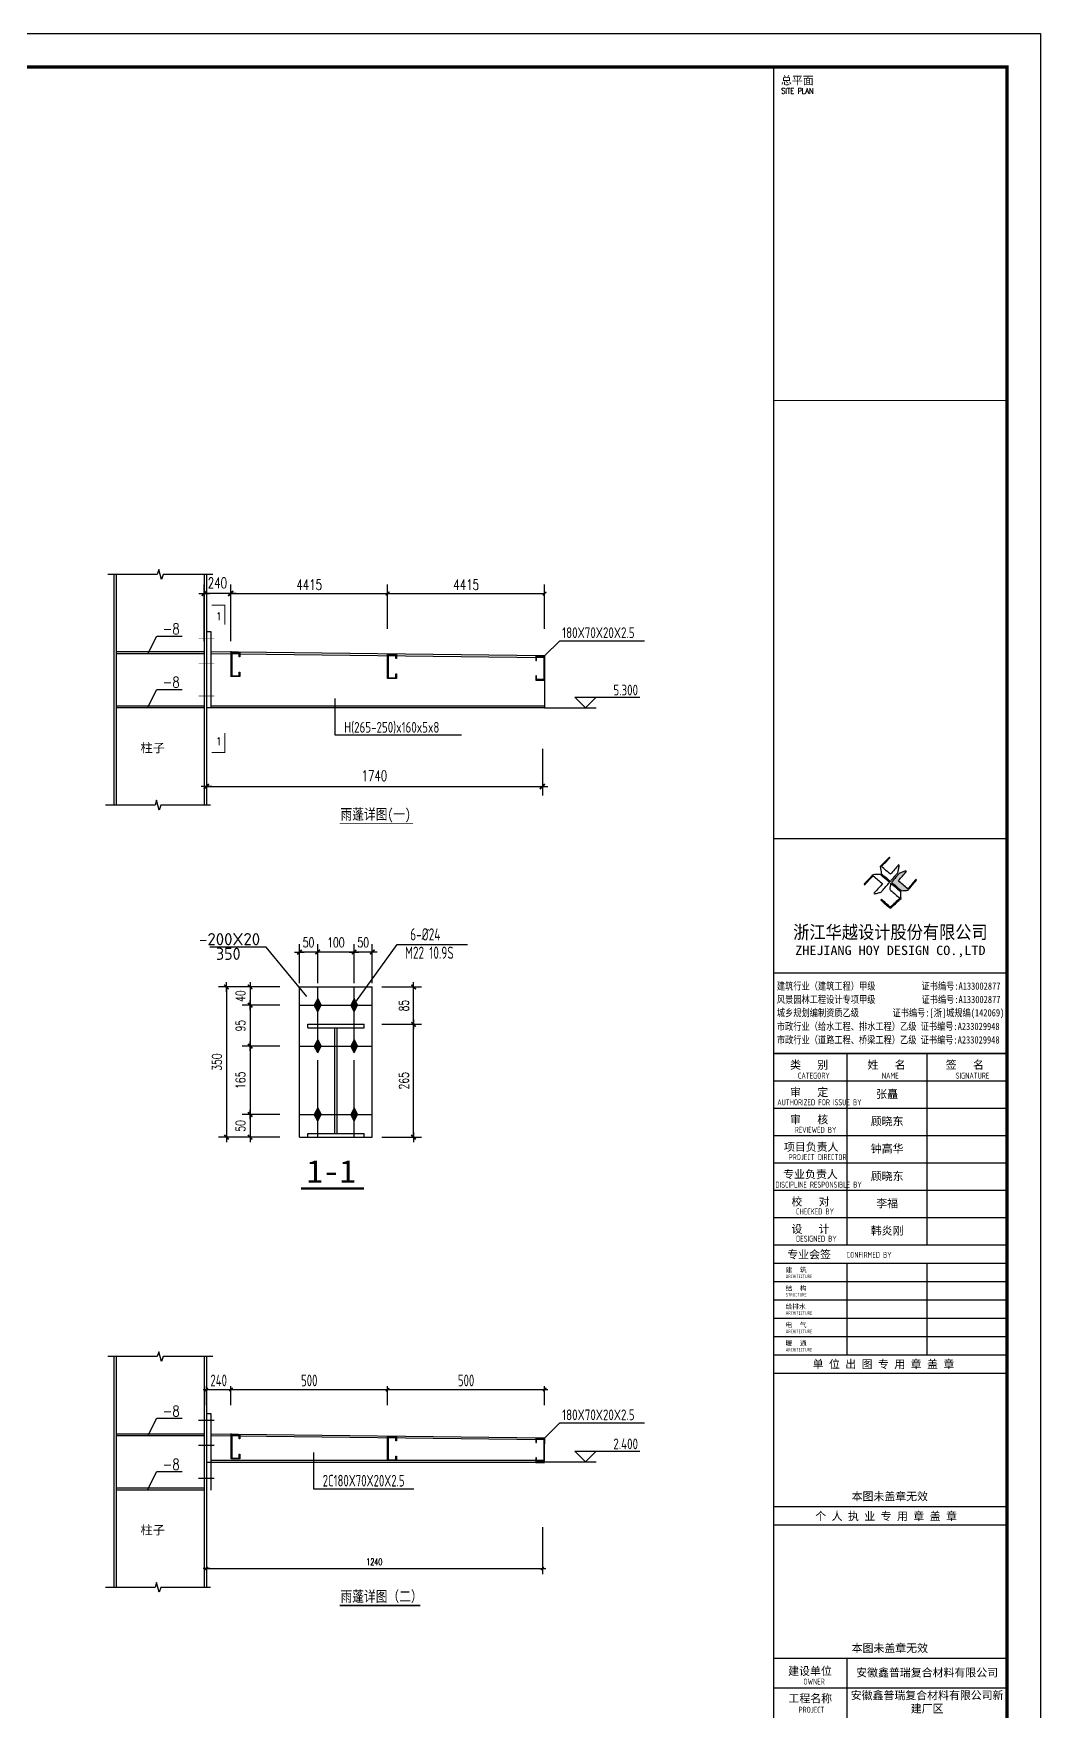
# Model space of a CAD drawing. Header units: millimetres. Extents: x 6950065 to 7140129, y 16284814 to 19754034.
# Drawn here: x 7036831 to 7082147, y 18513847 to 18589313 of the extents above; entities that cross this region are included whole.
import ezdxf
from ezdxf.enums import TextEntityAlignment as Align

# ---------------------------------------------------------------- set-up
doc = ezdxf.new("R2010")
doc.units = ezdxf.units.MM
doc.header["$LTSCALE"] = 1500
doc.header["$MEASUREMENT"] = 0
doc.linetypes.add('DOTE', pattern=[2.42, 2, -0.2, 0.02, -0.2])
doc.layers.get('Defpoints').update_dxf_attribs({"color": 1})
for name, color, linetype in [('3T_WOOD', 21, 'Continuous'), ('C型钢', 6, 'Continuous'), ('dim', 7, 'Continuous'), ('DOTE', 250, 'DOTE'), ('OTHER', 7, 'Continuous'), ('PUB_DIM', 161, 'Continuous'), ('PUB_TEXT', 7, 'Continuous'), ('PUB_TITLE', 4, 'Continuous'), ('THIN', 7, 'Continuous'), ('TK', 4, 'Continuous')]:
    doc.layers.add(name, color=color, linetype=linetype)
doc.layers.add('尺寸标注', color=9, linetype='Continuous', lineweight=18)
doc.styles.add('-宋体', font='', dxfattribs={"width": 0.8})
doc.styles.add('_HZHT', font='txt.shx', dxfattribs={"bigfont": 'HZHT.shx'})
doc.styles.add('_TCH_DIM_T3', font='SIMPLEX', dxfattribs={"width": 0.705882, "bigfont": 'GBCBIG'})
doc.styles.add('_TSSDENG', font='TSSDENG', dxfattribs={"width": 0.666667})
doc.styles.add('DIM_FONT', font='SIMPLEX', dxfattribs={"width": 0.7, "bigfont": 'GBCBIG'})
doc.styles.add('HT', font='simhei.ttf', dxfattribs={"width": 0.7})
doc.styles.add('ROMANS', font='romans', dxfattribs={"width": 0.65, "height": 231.275})
doc.styles.add('TSSD_Dimension', font='Tssdeng.shx', dxfattribs={"width": 0.7, "bigfont": 'hztxt.shx'})
doc.styles.add('TSSD_REIN', font='tssdeng.shx', dxfattribs={"width": 0.7, "bigfont": 'tssdchn.shx'})
doc.styles.add('图签宋体', font='', dxfattribs={"height": 300})
doc.styles.add('图签黑体', font='simhei.ttf', dxfattribs={"height": 550})
doc.styles.get('-宋体').set_extended_font_data('SimSun')
doc.styles.get('图签宋体').set_extended_font_data('NSimSun')
doc.dimstyles.new('_TCH_ARCH&&100', dxfattribs={"dimtxt": 297.5, "dimasz": 100, "dimexe": 250, "dimexo": 300, "dimgap": 100, "dimtad": 1, "dimdec": 0, "dimzin": 0, "dimdsep": 46, "dimtxsty": '_TCH_DIM_T3', "dimblk": 'ARCHTICK', "dimcen": 0.09, "dimclrt": 7, "dimazin": 2, "dimtfac": 1, "dimtdec": 0, "dimtix": 1, "dimtmove": 2, "dimatfit": 3, "dimfxl": 0, "dimtolj": 1, "dimtzin": 0, "dimarcsym": 0})
doc.dimstyles.new('dimn', dxfattribs={"dimtxt": 300, "dimasz": 1, "dimexe": 250, "dimexo": 300, "dimgap": 150, "dimtad": 1, "dimdec": 0, "dimzin": 0, "dimdsep": 46, "dimtxsty": 'DIM_FONT', "dimblk": '_DIMX', "dimcen": 0, "dimdle": 100, "dimclrt": 7, "dimadec": 1, "dimazin": 0, "dimtfac": 1, "dimtdec": 0, "dimtix": 1, "dimtmove": 2, "dimatfit": 3, "dimldrblk": 'ARCHTICK', "dimfxl": 0, "dimtolj": 1, "dimtzin": 0, "dimarcsym": 0})
doc.dimstyles.new('TSSD_75_150', dxfattribs={"dimtxt": 525, "dimasz": 150, "dimexe": 150, "dimexo": 375, "dimgap": 150, "dimtad": 1, "dimdec": 0, "dimlfac": 0.5, "dimzin": 0, "dimdsep": 46, "dimtxsty": 'TSSD_Dimension', "dimblk": 'ARCHTICK', "dimblk1": 'ARCHTICK', "dimblk2": 'ARCHTICK', "dimcen": 0, "dimdle": 150, "dimclrt": 7, "dimadec": 0, "dimazin": 0, "dimtfac": 1, "dimtdec": 0, "dimtix": 1, "dimtmove": 2, "dimatfit": 3, "dimfxl": 0, "dimtolj": 1, "dimtzin": 0, "dimarcsym": 0})

# ---------------------------------------------------------------- blocks, each defined once
blk = doc.blocks.new('_ArchTick')
at = {"color": 0, "linetype": 'ByBlock', "const_width": 0.4}
blk.add_lwpolyline([(-0.5, -0.5), (0.5, 0.5)], dxfattribs=at)
blk = doc.blocks.new('_DIMX')
blk.add_line((-150, 0), (150, 0))
at = {"const_width": 50}
blk.add_lwpolyline([(-70, -70), (70, 70)], dxfattribs=at)
blk = doc.blocks.new('*D1443')
at = {"layer": 'Defpoints', "color": 0}
for p in [(324000, -260420), (324000, -262063), (324747, -262063)]:
    blk.add_point(p, dxfattribs=at)
at = {"layer": 'PUB_DIM', "color": 0, "lineweight": -2}
for p, q in [((324000, -261763), (324000, -260170)), ((324747, -261763), (324747, -260170)), ((323999, -260420), (323998, -260420)), ((324747, -260420), (324000, -260420)), ((324748, -260420), (324749, -260420))]:
    blk.add_line(p, q, dxfattribs=at)
blk.add_blockref('_DIMX', (324000, -260420), dxfattribs=at)
at = {"layer": 'PUB_DIM', "color": 0, "lineweight": -2, "rotation": 180}
blk.add_blockref('_DIMX', (324747, -260420), dxfattribs=at)
at = {"layer": 'PUB_DIM', "color": 7, "insert": (324373, -260120), "char_height": 300, "attachment_point": 5, "style": 'DIM_FONT'}
blk.add_mtext('\\A1;240', dxfattribs=at)
blk = doc.blocks.new('*D1663')
at = {"layer": 'Defpoints', "color": 0}
for p in [(329161, -260420), (324747, -261717), (329161, -261717)]:
    blk.add_point(p, dxfattribs=at)
at = {"layer": 'PUB_DIM', "color": 0, "lineweight": -2}
for p, q in [((324747, -261417), (324747, -260170)), ((329161, -261417), (329161, -260170)), ((324747, -260420), (329161, -260420))]:
    blk.add_line(p, q, dxfattribs=at)
at = {"layer": 'PUB_DIM', "color": 0, "lineweight": -2, "xscale": 100, "yscale": 100, "zscale": 100, "rotation": 180}
blk.add_blockref('_ArchTick', (324747, -260420), dxfattribs=at)
at = {"layer": 'PUB_DIM', "color": 0, "lineweight": -2, "xscale": 100, "yscale": 100, "zscale": 100}
blk.add_blockref('_ArchTick', (329161, -260420), dxfattribs=at)
at = {"layer": 'PUB_DIM', "color": 7, "insert": (326954, -260172), "char_height": 297.5, "attachment_point": 5, "style": '_TCH_DIM_T3'}
blk.add_mtext('\\A1;4415', dxfattribs=at)
blk = doc.blocks.new('*D1664')
at = {"layer": 'Defpoints', "color": 0}
for p in [(333576, -260420), (329161, -261717), (333576, -261717)]:
    blk.add_point(p, dxfattribs=at)
at = {"layer": 'PUB_DIM', "color": 0, "lineweight": -2}
for p, q in [((329161, -261417), (329161, -260170)), ((333576, -261417), (333576, -260170)), ((329161, -260420), (333576, -260420))]:
    blk.add_line(p, q, dxfattribs=at)
at = {"layer": 'PUB_DIM', "color": 0, "lineweight": -2, "xscale": 100, "yscale": 100, "zscale": 100, "rotation": 180}
blk.add_blockref('_ArchTick', (329161, -260420), dxfattribs=at)
at = {"layer": 'PUB_DIM', "color": 0, "lineweight": -2, "xscale": 100, "yscale": 100, "zscale": 100}
blk.add_blockref('_ArchTick', (333576, -260420), dxfattribs=at)
at = {"layer": 'PUB_DIM', "color": 7, "insert": (331369, -260172), "char_height": 297.5, "attachment_point": 5, "style": '_TCH_DIM_T3'}
blk.add_mtext('\\A1;4415', dxfattribs=at)
blk = doc.blocks.new('*D28')
at = {"layer": 'Defpoints', "color": 0}
for p in [(3164519, -11337), (3162244, -17184), (3164519, -17184)]:
    blk.add_point(p, dxfattribs=at)
at = {"layer": 'PUB_DIM', "color": 0, "lineweight": -2}
for p, q in [((3164144, -11337), (3161932, -11337)), ((3162244, -11338), (3162244, -17183)), ((3164144, -17184), (3161932, -17184))]:
    blk.add_line(p, q, dxfattribs=at)
at = {"layer": 'PUB_DIM', "color": 0, "lineweight": -2, "xscale": 1.25, "yscale": 1.25, "zscale": 1.25}
for p, rotation in [((3162244, -11337), 90), ((3162244, -17184), 270)]:
    blk.add_blockref('_DIMX', p, dxfattribs=dict(at, rotation=rotation))
at = {"layer": 'PUB_DIM', "color": 7, "insert": (3161869, -14260), "char_height": 375, "attachment_point": 5, "rotation": 90, "style": 'DIM_FONT'}
blk.add_mtext('\\A1;350', dxfattribs=at)
blk = doc.blocks.new('*D29')
at = {"layer": 'Defpoints', "color": 0}
for p in [(3164692, -11337), (3163165, -12045), (3164692, -12045)]:
    blk.add_point(p, dxfattribs=at)
at = {"layer": 'PUB_DIM', "color": 0, "lineweight": -2}
for p, q in [((3164317, -11337), (3162853, -11337)), ((3163165, -11335), (3163165, -11334)), ((3163165, -11337), (3163165, -12045)), ((3164317, -12045), (3162853, -12045)), ((3163165, -12047), (3163165, -12048))]:
    blk.add_line(p, q, dxfattribs=at)
at = {"layer": 'PUB_DIM', "color": 0, "lineweight": -2, "xscale": 1.25, "yscale": 1.25, "zscale": 1.25}
for p, rotation in [((3163165, -11337), 270), ((3163165, -12045), 90)]:
    blk.add_blockref('_DIMX', p, dxfattribs=dict(at, rotation=rotation))
at = {"layer": 'PUB_DIM', "color": 7, "insert": (3162790, -11691), "char_height": 375, "attachment_point": 5, "rotation": 90, "style": 'DIM_FONT'}
blk.add_mtext('\\A1;40', dxfattribs=at)
blk = doc.blocks.new('*D30')
at = {"layer": 'Defpoints', "color": 0}
for p in [(3164692, -12045), (3163165, -13640), (3164692, -13640)]:
    blk.add_point(p, dxfattribs=at)
at = {"layer": 'PUB_DIM', "color": 0, "lineweight": -2}
for p, q in [((3164317, -12045), (3162853, -12045)), ((3163165, -12047), (3163165, -13639)), ((3164317, -13640), (3162853, -13640))]:
    blk.add_line(p, q, dxfattribs=at)
at = {"layer": 'PUB_DIM', "color": 0, "lineweight": -2, "xscale": 1.25, "yscale": 1.25, "zscale": 1.25}
for p, rotation in [((3163165, -12045), 90), ((3163165, -13640), 270)]:
    blk.add_blockref('_DIMX', p, dxfattribs=dict(at, rotation=rotation))
at = {"layer": 'PUB_DIM', "color": 7, "insert": (3162790, -12843), "char_height": 375, "attachment_point": 5, "rotation": 90, "style": 'DIM_FONT'}
blk.add_mtext('\\A1;95', dxfattribs=at)
blk = doc.blocks.new('*D31')
at = {"layer": 'Defpoints', "color": 0}
for p in [(3164692, -16298), (3163165, -17184), (3164692, -17184)]:
    blk.add_point(p, dxfattribs=at)
at = {"layer": 'PUB_DIM', "color": 0, "lineweight": -2}
for p, q in [((3164317, -16298), (3162853, -16298)), ((3163165, -16299), (3163165, -17183)), ((3164317, -17184), (3162853, -17184))]:
    blk.add_line(p, q, dxfattribs=at)
at = {"layer": 'PUB_DIM', "color": 0, "lineweight": -2, "xscale": 1.25, "yscale": 1.25, "zscale": 1.25}
for p, rotation in [((3163165, -16298), 90), ((3163165, -17184), 270)]:
    blk.add_blockref('_DIMX', p, dxfattribs=dict(at, rotation=rotation))
at = {"layer": 'PUB_DIM', "color": 7, "insert": (3162790, -16741), "char_height": 375, "attachment_point": 5, "rotation": 90, "style": 'DIM_FONT'}
blk.add_mtext('\\A1;50', dxfattribs=at)
blk = doc.blocks.new('*D32')
at = {"layer": 'Defpoints', "color": 0}
for p in [(3164692, -13640), (3163165, -16298), (3164692, -16298)]:
    blk.add_point(p, dxfattribs=at)
at = {"layer": 'PUB_DIM', "color": 0, "lineweight": -2}
for p, q in [((3164317, -13640), (3162853, -13640)), ((3163165, -13641), (3163165, -16297)), ((3164317, -16298), (3162853, -16298))]:
    blk.add_line(p, q, dxfattribs=at)
at = {"layer": 'PUB_DIM', "color": 0, "lineweight": -2, "xscale": 1.25, "yscale": 1.25, "zscale": 1.25}
for p, rotation in [((3163165, -13640), 90), ((3163165, -16298), 270)]:
    blk.add_blockref('_DIMX', p, dxfattribs=dict(at, rotation=rotation))
at = {"layer": 'PUB_DIM', "color": 7, "insert": (3162790, -14969), "char_height": 375, "attachment_point": 5, "rotation": 90, "style": 'DIM_FONT'}
blk.add_mtext('\\A1;165', dxfattribs=at)
blk = doc.blocks.new('*D33')
at = {"layer": 'Defpoints', "color": 0}
for p in [(3167212, -9980), (3167212, -11561), (3167921, -11561)]:
    blk.add_point(p, dxfattribs=at)
at = {"layer": 'PUB_DIM', "color": 0, "lineweight": -2}
for p, q in [((3167212, -11186), (3167212, -9668)), ((3167921, -11186), (3167921, -9668)), ((3167211, -9980), (3167210, -9980)), ((3167921, -9980), (3167212, -9980)), ((3167922, -9980), (3167924, -9980))]:
    blk.add_line(p, q, dxfattribs=at)
at = {"layer": 'PUB_DIM', "color": 0, "lineweight": -2, "xscale": 1.25, "yscale": 1.25, "zscale": 1.25}
blk.add_blockref('_DIMX', (3167212, -9980), dxfattribs=at)
at = {"layer": 'PUB_DIM', "color": 0, "lineweight": -2, "xscale": 1.25, "yscale": 1.25, "zscale": 1.25, "rotation": 180}
blk.add_blockref('_DIMX', (3167921, -9980), dxfattribs=at)
at = {"layer": 'PUB_DIM', "color": 7, "insert": (3167567, -9605), "char_height": 375, "attachment_point": 5, "style": 'DIM_FONT'}
blk.add_mtext('\\A1;50', dxfattribs=at)
blk = doc.blocks.new('*D34')
at = {"layer": 'Defpoints', "color": 0}
for p in [(3165795, -9980), (3165795, -11561), (3167212, -11561)]:
    blk.add_point(p, dxfattribs=at)
at = {"layer": 'PUB_DIM', "color": 0, "lineweight": -2}
for p, q in [((3165795, -11186), (3165795, -9668)), ((3167212, -11186), (3167212, -9668)), ((3167211, -9980), (3165796, -9980))]:
    blk.add_line(p, q, dxfattribs=at)
at = {"layer": 'PUB_DIM', "color": 0, "lineweight": -2, "xscale": 1.25, "yscale": 1.25, "zscale": 1.25, "rotation": 180}
blk.add_blockref('_DIMX', (3165795, -9980), dxfattribs=at)
at = {"layer": 'PUB_DIM', "color": 0, "lineweight": -2, "xscale": 1.25, "yscale": 1.25, "zscale": 1.25}
blk.add_blockref('_DIMX', (3167212, -9980), dxfattribs=at)
at = {"layer": 'PUB_DIM', "color": 7, "insert": (3166504, -9605), "char_height": 375, "attachment_point": 5, "style": 'DIM_FONT'}
blk.add_mtext('\\A1;100', dxfattribs=at)
blk = doc.blocks.new('*D35')
at = {"layer": 'Defpoints', "color": 0}
for p in [(3165086, -9980), (3165086, -11561), (3165795, -11561)]:
    blk.add_point(p, dxfattribs=at)
at = {"layer": 'PUB_DIM', "color": 0, "lineweight": -2}
for p, q in [((3165086, -11186), (3165086, -9668)), ((3165795, -11186), (3165795, -9668)), ((3165085, -9980), (3165084, -9980)), ((3165795, -9980), (3165086, -9980)), ((3165796, -9980), (3165797, -9980))]:
    blk.add_line(p, q, dxfattribs=at)
at = {"layer": 'PUB_DIM', "color": 0, "lineweight": -2, "xscale": 1.25, "yscale": 1.25, "zscale": 1.25}
blk.add_blockref('_DIMX', (3165086, -9980), dxfattribs=at)
at = {"layer": 'PUB_DIM', "color": 0, "lineweight": -2, "xscale": 1.25, "yscale": 1.25, "zscale": 1.25, "rotation": 180}
blk.add_blockref('_DIMX', (3165795, -9980), dxfattribs=at)
at = {"layer": 'PUB_DIM', "color": 7, "insert": (3165441, -9605), "char_height": 375, "attachment_point": 5, "style": 'DIM_FONT'}
blk.add_mtext('\\A1;50', dxfattribs=at)
blk = doc.blocks.new('*D36')
at = {"layer": 'Defpoints', "color": 0}
for p in [(3167921, -11337), (3169526, -11337), (3167921, -12790)]:
    blk.add_point(p, dxfattribs=at)
at = {"layer": 'PUB_DIM', "color": 0, "lineweight": -2}
for p, q in [((3168296, -11337), (3169838, -11337)), ((3169526, -12788), (3169526, -11338)), ((3168296, -12790), (3169838, -12790))]:
    blk.add_line(p, q, dxfattribs=at)
at = {"layer": 'PUB_DIM', "color": 0, "lineweight": -2, "xscale": 1.25, "yscale": 1.25, "zscale": 1.25}
for p, rotation in [((3169526, -11337), 90), ((3169526, -12790), 270)]:
    blk.add_blockref('_DIMX', p, dxfattribs=dict(at, rotation=rotation))
at = {"layer": 'PUB_DIM', "color": 7, "insert": (3169151, -12063), "char_height": 375, "attachment_point": 5, "rotation": 90, "style": 'DIM_FONT'}
blk.add_mtext('\\A1;85', dxfattribs=at)
blk = doc.blocks.new('*D37')
at = {"layer": 'Defpoints', "color": 0}
for p in [(3167921, -12790), (3169526, -12790), (3167921, -17184)]:
    blk.add_point(p, dxfattribs=at)
at = {"layer": 'PUB_DIM', "color": 0, "lineweight": -2}
for p, q in [((3168296, -12790), (3169838, -12790)), ((3169526, -17183), (3169526, -12791)), ((3168296, -17184), (3169838, -17184))]:
    blk.add_line(p, q, dxfattribs=at)
at = {"layer": 'PUB_DIM', "color": 0, "lineweight": -2, "xscale": 1.25, "yscale": 1.25, "zscale": 1.25}
for p, rotation in [((3169526, -12790), 90), ((3169526, -17184), 270)]:
    blk.add_blockref('_DIMX', p, dxfattribs=dict(at, rotation=rotation))
at = {"layer": 'PUB_DIM', "color": 7, "insert": (3169151, -14987), "char_height": 375, "attachment_point": 5, "rotation": 90, "style": 'DIM_FONT'}
blk.add_mtext('\\A1;265', dxfattribs=at)
blk = doc.blocks.new('A$C053D6479')
at = {"layer": 'PUB_TITLE'}
h = blk.add_hatch(color=256, dxfattribs=at)
h.dxf.hatch_style = 1
edge = h.paths.add_edge_path()
edge.add_spline(control_points=[(1026, 827), (1105, 920), (1188, 1008), (1266, 1102)], knot_values=[13, 13, 13, 13, 14, 14, 14, 14], degree=3, periodic=0)
edge.add_spline(control_points=[(1266, 1102), (1258, 1111), (1249, 1119), (1239, 1116)], knot_values=[12, 12, 12, 12, 13, 13, 13, 13], degree=3, periodic=0)
edge.add_spline(control_points=[(1239, 1116), (1210, 1107), (1179, 1092), (1144, 1077)], knot_values=[11, 11, 11, 11, 12, 12, 12, 12], degree=3, periodic=0)
edge.add_spline(control_points=[(1144, 1077), (1109, 1063), (1069, 1053), (1047, 1038)], knot_values=[10, 10, 10, 10, 11, 11, 11, 11], degree=3, periodic=0)
edge.add_spline(control_points=[(1047, 1038), (1028, 1026), (1007, 992), (991, 972)], knot_values=[9, 9, 9, 9, 10, 10, 10, 10], degree=3, periodic=0)
edge.add_spline(control_points=[(991, 972), (942, 913), (899, 868), (849, 810)], knot_values=[8, 8, 8, 8, 9, 9, 9, 9], degree=3, periodic=0)
edge.add_spline(control_points=[(849, 810), (842, 801), (822, 776), (822, 775)], knot_values=[7, 7, 7, 7, 8, 8, 8, 8], degree=3, periodic=0)
edge.add_spline(control_points=[(822, 775), (823, 771), (848, 752), (859, 744)], knot_values=[6, 6, 6, 6, 7, 7, 7, 7], degree=3, periodic=0)
edge.add_spline(control_points=[(859, 744), (949, 670), (1035, 592), (1122, 521)], knot_values=[5, 5, 5, 5, 6, 6, 6, 6], degree=3, periodic=0)
edge.add_spline(control_points=[(1122, 521), (1153, 527), (1185, 530), (1217, 533)], knot_values=[4, 4, 4, 4, 5, 5, 5, 5], degree=3, periodic=0)
edge.add_spline(control_points=[(1217, 533), (1246, 535), (1293, 532), (1316, 542)], knot_values=[3, 3, 3, 3, 4, 4, 4, 4], degree=3, periodic=0)
edge.add_spline(control_points=[(1316, 542), (1327, 547), (1338, 565), (1349, 579)], knot_values=[2, 2, 2, 2, 3, 3, 3, 3], degree=3, periodic=0)
edge.add_spline(control_points=[(1349, 579), (1423, 670), (1507, 759), (1572, 848)], knot_values=[1, 1, 1, 1, 2, 2, 2, 2], degree=3, periodic=0)
edge.add_spline(control_points=[(1572, 848), (1564, 852), (1561, 861), (1551, 862)], knot_values=[0, 0, 0, 0, 1, 1, 1, 1], degree=3, periodic=0)
edge.add_spline(control_points=[(1551, 862), (1469, 769), (1393, 671), (1310, 579)], knot_values=[15, 15, 15, 15, 16, 16, 16, 16], degree=3, periodic=0)
edge.add_spline(control_points=[(1310, 579), (1216, 662), (1118, 742), (1026, 827)], knot_values=[14, 14, 14, 14, 15, 15, 15, 15], degree=3, periodic=0)
at = {"layer": 'TK'}
for points, knots in [([(1031, 1298), (1066, 1286), (1054, 1262), (1045, 1224), (1036, 1188), (1031, 1158), (1024, 1121), (1020, 1104), (1017, 1085), (1012, 1071), (1004, 1052), (976, 1026), (956, 1003), (906, 946), (866, 899), (814, 839), (806, 829), (789, 806), (787, 806), (777, 804), (728, 856), (719, 864), (651, 922), (580, 978), (514, 1036), (509, 1106), (488, 1176), (479, 1247), (570, 1343), (663, 1436), (758, 1526), (764, 1523), (768, 1518), (774, 1515), (693, 1422), (599, 1343), (520, 1249), (607, 1171), (698, 1096), (789, 1021), (874, 1109), (950, 1206), (1031, 1298)], [0, 0, 0, 0, 1, 1, 1, 2, 2, 2, 3, 3, 3, 4, 4, 4, 5, 5, 5, 6, 6, 6, 7, 7, 7, 8, 8, 8, 9, 9, 9, 10, 10, 10, 11, 11, 11, 12, 12, 12, 13, 13, 13, 14, 14, 14, 14]), ([(555, 949), (624, 891), (699, 833), (760, 773), (689, 691), (614, 604), (539, 517), (529, 505), (516, 487), (506, 482), (492, 475), (469, 472), (452, 467), (416, 456), (383, 448), (342, 438), (323, 433), (297, 422), (293, 440), (291, 452), (313, 470), (322, 480), (400, 566), (477, 652), (553, 736), (460, 815), (366, 894), (270, 970), (183, 883), (101, 791), (16, 703), (-18, 714), (9, 735), (28, 755), (103, 838), (192, 930), (266, 1005), (319, 1009), (387, 1005), (442, 1007), (456, 1008), (472, 1011), (485, 1007), (507, 1000), (534, 967), (555, 949)], [0, 0, 0, 0, 1, 1, 1, 2, 2, 2, 3, 3, 3, 4, 4, 4, 5, 5, 5, 6, 6, 6, 7, 7, 7, 8, 8, 8, 9, 9, 9, 10, 10, 10, 11, 11, 11, 12, 12, 12, 13, 13, 13, 14, 14, 14, 15, 15, 15, 15]), ([(1551, 862), (1561, 861), (1564, 852), (1572, 848), (1507, 759), (1423, 670), (1349, 579), (1338, 565), (1327, 547), (1316, 542), (1293, 532), (1246, 535), (1217, 533), (1185, 530), (1153, 527), (1122, 521), (1035, 592), (949, 670), (859, 744), (848, 752), (823, 771), (822, 775), (822, 776), (842, 801), (849, 810), (899, 868), (942, 913), (991, 972), (1007, 992), (1028, 1026), (1047, 1038), (1069, 1053), (1109, 1063), (1144, 1077), (1179, 1092), (1210, 1107), (1239, 1116), (1249, 1119), (1258, 1111), (1266, 1102), (1188, 1008), (1105, 920), (1026, 827), (1118, 742), (1216, 662), (1310, 579), (1393, 671), (1469, 769), (1551, 862)], [0, 0, 0, 0, 1, 1, 1, 2, 2, 2, 3, 3, 3, 4, 4, 4, 5, 5, 5, 6, 6, 6, 7, 7, 7, 8, 8, 8, 9, 9, 9, 10, 10, 10, 11, 11, 11, 12, 12, 12, 13, 13, 13, 14, 14, 14, 15, 15, 15, 16, 16, 16, 16]), ([(1097, 490), (1100, 425), (1106, 361), (1107, 294), (1018, 207), (925, 121), (830, 33), (818, 21), (800, 0), (787, 0), (768, -1), (725, 49), (712, 60), (662, 103), (616, 143), (568, 186), (545, 207), (518, 224), (499, 250), (501, 259), (511, 261), (516, 267), (609, 192), (696, 111), (785, 33), (883, 118), (977, 208), (1070, 298), (992, 373), (892, 456), (803, 534), (791, 544), (768, 561), (766, 569), (761, 588), (776, 634), (780, 655), (785, 690), (788, 721), (795, 746), (897, 661), (998, 576), (1097, 490)], [0, 0, 0, 0, 1, 1, 1, 2, 2, 2, 3, 3, 3, 4, 4, 4, 5, 5, 5, 6, 6, 6, 7, 7, 7, 8, 8, 8, 9, 9, 9, 10, 10, 10, 11, 11, 11, 12, 12, 12, 13, 13, 13, 14, 14, 14, 14])]:
    blk.add_open_spline(points, degree=3, knots=knots, dxfattribs=at)
blk = doc.blocks.new('GeYuanFrame_07270126', base_point=(20.09, 4.53))
at = {"layer": 'PUB_TITLE'}
for points in [[(803.09, 235.33), (803.09, 292.73)], [(827.09, 235.33), (827.09, 292.73)], [(803.09, 202.33), (803.09, 229.83)], [(827.09, 202.33), (827.09, 229.83)], [(803.09, 14.53), (803.09, 111.33)]]:
    blk.add_lwpolyline(points, dxfattribs=at)
at = {"layer": 'TK'}
for p, q in [((781.09, 316.93), (851.09, 316.93)), ((781.09, 284.53), (851.09, 284.53)), ((781.09, 276.33), (851.09, 276.33)), ((781.09, 268.13), (851.09, 268.13)), ((781.09, 259.93), (851.09, 259.93)), ((781.09, 251.73), (851.09, 251.73)), ((781.09, 243.53), (851.09, 243.53)), ((781.09, 235.33), (851.09, 235.33)), ((781.09, 235.33), (851.09, 235.33)), ((781.09, 102.53), (851.09, 102.53))]:
    blk.add_line(p, q, dxfattribs=at)
blk.add_lwpolyline([(20.09, 4.53), (20.09, 598.53), (861.09, 598.53), (861.09, 4.53)], close=True, dxfattribs=at)
at = {"layer": 'TK', "const_width": 1}
blk.add_lwpolyline([(45.09, 588.53), (851.09, 588.53), (851.09, 14.53), (45.09, 14.53)], close=True, dxfattribs=at)
at = {"layer": 'TK'}
for points, const_width in [([(781.09, 588.53), (781.09, 14.53)], 0.4), ([(781.09, 488.5), (851.09, 488.5)], 0.35), ([(781.09, 357.14), (851.09, 357.14)], 0.35), ([(781.09, 292.73), (851.09, 292.73)], 0.35), ([(781.09, 292.73), (851.09, 292.73)], 0.35), ([(781.09, 235.33), (851.09, 235.33)], 0.35), ([(781.09, 202.33), (851.09, 202.33)], 0.35), ([(781.09, 156.83), (851.09, 156.83)], 0.35), ([(781.09, 111.33), (851.09, 111.33)], 0.35)]:
    blk.add_lwpolyline(points, dxfattribs=dict(at, const_width=const_width))
for points in [[(781.09, 292.73), (851.09, 292.73)], [(781.09, 235.33), (851.09, 235.33)], [(781.09, 229.83), (851.09, 229.83)], [(781.09, 224.33), (851.09, 224.33)], [(781.09, 218.83), (851.09, 218.83)], [(781.09, 213.33), (851.09, 213.33)], [(781.09, 207.83), (851.09, 207.83)], [(781.09, 202.33), (851.09, 202.33)], [(781.09, 196.83), (851.09, 196.83)], [(781.09, 151.33), (851.09, 151.33)]]:
    blk.add_lwpolyline(points, dxfattribs=at)
at = {"layer": 'PUB_TITLE', "xscale": 0.01000000000021828, "yscale": 0.01000000000021828, "zscale": 0.01}
blk.add_blockref('A$C053D6479', (808.19, 336.27), dxfattribs=at)
at = {"layer": 'TK', "style": '图签宋体'}
for s, height, p in [('总平面', 2.4, (783.23, 583.28)), ('类   别', 2.4, (785.97, 288.09)), ('姓   名', 2.4, (809.2, 288.09)), ('签   名', 2.4, (832.68, 288.09)), ('审   定', 2.4, (785.97, 279.89)), ('审   核', 2.4, (785.97, 271.69)), ('项目负责人', 2.4, (784.13, 263.49)), ('专业负责人', 2.4, (783.89, 255.29)), ('校   对', 2.4, (786.38, 247.09)), ('设   计', 2.4, (786.36, 238.89)), ('专业会签', 2.4, (785.12, 231.24)), ('建  筑', 1.44, (784.61, 227.11)), ('结  构', 1.44, (784.61, 221.61)), ('给排水', 1.44, (784.61, 216.11)), ('电  气', 1.44, (784.61, 210.61)), ('暖  通', 1.44, (784.61, 205.11)), ('单 位 出 图 专 用 章 盖 章', 2.4, (792.72, 198.35)), ('本图未盖章无效', 2.4, (804.43, 158.7)), ('个 人 执 业 专 用 章 盖 章', 2.4, (793.52, 152.77)), ('本图未盖章无效', 2.4, (804.43, 113.2)), ('建设单位', 2.4, (785.39, 106.33)), ('工程名称', 2.4, (785.47, 98.12))]:
    blk.add_text(s, height=height, dxfattribs=at).set_placement(p)
at = {"layer": 'TK'}
for s, height, style, width, p in [('SITE PLAN', 1.697, 'ROMANS', 0.76, (783.35, 580.49)), ('建筑行业（建筑工程）甲级           证书编号:A133002877', 2.2, '-宋体', 0.8, (782, 311.83)), ('风景园林工程设计专项甲级           证书编号:A133002877', 2.2, '-宋体', 0.8, (782, 307.81)), ('城乡规划编制资质乙级        证书编号:[浙]城规编(142069)', 2.2, '-宋体', 0.8, (782, 303.82)), ('市政行业（给水工程、排水工程）乙级 证书编号:A233029948', 2.2, '-宋体', 0.8, (782, 299.74)), ('市政行业（道路工程、桥梁工程）乙级 证书编号:A233029948', 2.2, '-宋体', 0.8, (782, 295.69)), ('CATEGORY', 1.8, 'TSSD_REIN', 0.7, (788.32, 285.17)), ('NAME', 1.8, 'TSSD_REIN', 0.7, (813.51, 285.17)), ('SIGNATURE', 1.8, 'TSSD_REIN', 0.7, (835.66, 285.17)), ('AUTHORIZED FOR ISSUE BY', 1.8, 'TSSD_REIN', 0.7, (782.12, 277.17)), ('REVIEWED BY', 1.8, 'TSSD_REIN', 0.7, (787.36, 268.91)), ('PROJECT DIRECTOR', 1.8, 'TSSD_REIN', 0.7, (785.55, 260.74)), ('DISCIPLINE RESPONSIBLE BY', 1.8, 'TSSD_REIN', 0.7, (781.57, 252.48)), ('CHECKED BY', 1.8, 'TSSD_REIN', 0.7, (787.75, 244.44)), ('DESIGNED BY', 1.8, 'TSSD_REIN', 0.7, (787.76, 236.27)), ('CONFIRMED BY', 1.8, 'TSSD_REIN', 0.7, (802.94, 231.42)), ('ARCHITECTURE', 1.08, 'TSSD_REIN', 0.7, (784.65, 225.34)), ('STRUCTURE', 1.08, 'TSSD_REIN', 0.7, (784.65, 219.84)), ('ARCHITECTURE', 1.08, 'TSSD_REIN', 0.7, (784.65, 214.34)), ('ARCHITECTURE', 1.08, 'TSSD_REIN', 0.7, (784.65, 208.84)), ('ARCHITECTURE', 1.08, 'TSSD_REIN', 0.7, (784.65, 203.34)), ('OWNER', 1.8, 'TSSD_REIN', 0.7, (789.98, 103.48)), ('PROJECT', 1.8, 'TSSD_REIN', 0.7, (788.52, 95.02))]:
    blk.add_text(s, height=height, dxfattribs=dict(at, style=style, width=width)).set_placement(p)
for s, height, style, width, p in [('浙江华越设计股份有限公司', 3.96, 'HT', 0.9, (816.07, 329.16)), ('ZHEJIANG HOY DESIGN CO.,LTD', 2.8, '图签黑体', 1.11, (816.06, 323.29))]:
    blk.add_text(s, height=height, dxfattribs=dict(at, style=style, width=width)).set_placement(p, align=Align.MIDDLE)
at = {"layer": 'TK', "char_height": 2.4, "attachment_point": 5, "style": '图签宋体'}
for s, insert, width in [('张矗', (815.09, 280.4), 24), ('顾晓东', (815.09, 272.23), 24), ('钟高华', (815.09, 264.03), 24), ('顾晓东', (815.09, 255.76), 24), ('李福', (815.09, 247.63), 24), ('韩炎刚', (815.09, 239.43), 24), ('安徽鑫普瑞复合材料有限公司', (827.09, 106.93), 48), ('安徽鑫普瑞复合材料有限公司新建厂区', (827.09, 98.13), 48)]:
    blk.add_mtext(s, dxfattribs=dict(at, insert=insert, width=width))
blk = doc.blocks.new('*D1439')
at = {"layer": 'Defpoints', "color": 0}
for p in [(7045715, 18528322), (7044611, 18527242), (7045715, 18527242)]:
    blk.add_point(p, dxfattribs=at)
at = {"layer": 'dim', "color": 0, "lineweight": -2}
for p, q in [((7044611, 18527617), (7044611, 18528472)), ((7045715, 18527617), (7045715, 18528472)), ((7044461, 18528322), (7045865, 18528322))]:
    blk.add_line(p, q, dxfattribs=at)
at = {"layer": 'dim', "color": 0, "lineweight": -2, "xscale": 150, "yscale": 150, "zscale": 150, "rotation": 180}
blk.add_blockref('_ArchTick', (7044611, 18528322), dxfattribs=at)
at = {"layer": 'dim', "color": 0, "lineweight": -2, "xscale": 150, "yscale": 150, "zscale": 150}
blk.add_blockref('_ArchTick', (7045715, 18528322), dxfattribs=at)
at = {"layer": 'dim', "color": 7, "insert": (7045163, 18528734), "char_height": 525, "attachment_point": 5, "style": 'TSSD_Dimension'}
blk.add_mtext('\\A1;240', dxfattribs=at)
blk = doc.blocks.new('*D1440')
at = {"layer": 'Defpoints', "color": 0}
for p in [(7052763, 18528322), (7045715, 18527242), (7052763, 18527242)]:
    blk.add_point(p, dxfattribs=at)
at = {"layer": 'dim', "color": 0, "lineweight": -2}
for p, q in [((7045715, 18527617), (7045715, 18528472)), ((7052763, 18527617), (7052763, 18528472)), ((7045565, 18528322), (7052913, 18528322))]:
    blk.add_line(p, q, dxfattribs=at)
at = {"layer": 'dim', "color": 0, "lineweight": -2, "xscale": 150, "yscale": 150, "zscale": 150, "rotation": 180}
blk.add_blockref('_ArchTick', (7045715, 18528322), dxfattribs=at)
at = {"layer": 'dim', "color": 0, "lineweight": -2, "xscale": 150, "yscale": 150, "zscale": 150}
blk.add_blockref('_ArchTick', (7052763, 18528322), dxfattribs=at)
at = {"layer": 'dim', "color": 7, "insert": (7049239, 18528734), "char_height": 525, "attachment_point": 5, "style": 'TSSD_Dimension'}
blk.add_mtext('\\A1;500', dxfattribs=at)
blk = doc.blocks.new('*D1441')
at = {"layer": 'Defpoints', "color": 0}
for p in [(7059832, 18528322), (7052763, 18527242), (7059832, 18527242)]:
    blk.add_point(p, dxfattribs=at)
at = {"layer": 'dim', "color": 0, "lineweight": -2}
for p, q in [((7052763, 18527617), (7052763, 18528472)), ((7059832, 18527617), (7059832, 18528472)), ((7052613, 18528322), (7059982, 18528322))]:
    blk.add_line(p, q, dxfattribs=at)
at = {"layer": 'dim', "color": 0, "lineweight": -2, "xscale": 150, "yscale": 150, "zscale": 150, "rotation": 180}
blk.add_blockref('_ArchTick', (7052763, 18528322), dxfattribs=at)
at = {"layer": 'dim', "color": 0, "lineweight": -2, "xscale": 150, "yscale": 150, "zscale": 150}
blk.add_blockref('_ArchTick', (7059832, 18528322), dxfattribs=at)
at = {"layer": 'dim', "color": 7, "insert": (7056297, 18528734), "char_height": 525, "attachment_point": 5, "style": 'TSSD_Dimension'}
blk.add_mtext('\\A1;500', dxfattribs=at)
blk = doc.blocks.new('ERREDF')
for p, q in [((321462.9, -259886), (321462.9, -266370.4)), ((321525.9, -259886), (321525.9, -266370.4)), ((324000, -259886), (324000, -266370.4)), ((324063, -259886), (324063, -266370.4)), ((322414.3, -262113.1), (322668, -261619.2)), ((322668, -261619.2), (323384.8, -261619.2)), ((324063, -261487.1), (324189, -261487.1)), ((324189, -261487.1), (324189, -263637.7)), ((333576, -262176.3), (334006.2, -261749.6)), ((334006.2, -261749.6), (336389.8, -261749.6)), ((324000, -262062.7), (321525.9, -262062.7)), ((324000, -262113.1), (321525.9, -262113.1)), ((333576, -262176.3), (324189, -262062.7)), ((333576, -262226.7), (324189, -262113.1)), ((324747, -262042.1), (324747, -262758.2)), ((333576, -262176.3), (333576, -263637.7)), ((322414.3, -263611.8), (322668, -263117.8)), ((322668, -263117.8), (323384.8, -263117.8)), ((324000, -263587.3), (321525.9, -263587.3)), ((324000, -263637.7), (321525.9, -263637.7)), ((333576, -263637.7), (324063, -263637.7)), ((333576, -263587.3), (324189, -263587.3))]:
    blk.add_line(p, q)
for points, const_width in [([(323843.5, -261674.8), (324284.2, -261674.8)], 12.6), ([(323843.5, -262377.5), (324284.2, -262377.5)], 12.6), ([(323843.5, -263300.9), (324284.2, -263300.9)], 12.6), ([(327807.6, -266884.6), (329872.2, -266884.6)], 18.9)]:
    blk.add_lwpolyline(points, dxfattribs=dict(const_width=const_width))
for points in [[(325002.9, -262630.1), (325002.9, -262756.1), (324754.8, -262756.1), (324754.8, -262072.5), (325002.9, -262072.5), (325002.9, -262198.5), (324984, -262198.5), (324984, -262091.4), (324773.7, -262091.4), (324773.7, -262737.2), (324984, -262737.2), (324984, -262630.1)], [(329406.2, -262680.4), (329406.2, -262806.4), (329158.1, -262806.4), (329158.1, -262122.8), (329406.2, -262122.8), (329406.2, -262248.8), (329387.3, -262248.8), (329387.3, -262141.7), (329177, -262141.7), (329177, -262787.5), (329387.3, -262787.5), (329387.3, -262680.4)], [(333327.9, -262733.9), (333327.9, -262859.9), (333576, -262859.9), (333576, -262176.3), (333327.9, -262176.3), (333327.9, -262302.3), (333346.8, -262302.3), (333346.8, -262195.2), (333557.1, -262195.2), (333557.1, -262841), (333346.8, -262841), (333346.8, -262733.9)]]:
    blk.add_lwpolyline(points, close=True)
blk.add_lwpolyline([(327677.6, -263372.3), (327677.6, -264392.3), (331238.3, -264392.3)])
at = {"layer": 'OTHER'}
for p, q in [((322681, -259886), (321286.5, -259886)), ((322725.1, -259747.4), (322681, -259886)), ((322800.7, -260024.6), (322725.1, -259747.4)), ((322844.8, -259886), (322800.7, -260024.6)), ((324239.4, -259886), (322844.8, -259886)), ((322618, -266370.4), (321223.5, -266370.4)), ((322662.1, -266231.8), (322618, -266370.4)), ((322737.7, -266509), (322662.1, -266231.8)), ((322781.8, -266370.4), (322737.7, -266509)), ((324176.4, -266370.4), (322781.8, -266370.4))]:
    blk.add_line(p, q, dxfattribs=at)
at = {"layer": 'PUB_DIM', "const_width": 31.5}
for points in [[(324213.8, -260749.8), (324578.9, -260749.8), (324578.9, -261299.4)], [(324213.8, -264886.6), (324578.9, -264886.6), (324578.9, -264337)]]:
    blk.add_lwpolyline(points, dxfattribs=at)
at = {"layer": 'THIN'}
for p, q in [((333576, -263637.7), (335027.4, -263637.7)), ((334727.7, -263637.7), (334428, -263338)), ((334428, -263338), (335027.4, -263338)), ((334727.7, -263637.7), (335027.4, -263338)), ((334727.7, -263637.7), (334727.7, -263637.7)), ((335027.4, -263338), (336254.7, -263338))]:
    blk.add_line(p, q, dxfattribs=at)
at = {"layer": 'PUB_TEXT', "width": 0.8}
for s, height, style, p in [('-8', 301.6, '_HZHT', (322835.4, -261565.2)), ('1', 220.5, '_HZHT', (324337.5, -261171.5)), ('-8', 301.6, '_HZHT', (322835.4, -263063.9)), ('1', 220.5, '_HZHT', (324337.5, -264685.4)), ('雨蓬详图(一)', 302.4, '-宋体', (327835.1, -266774.2, 189.3))]:
    blk.add_text(s, height=height, dxfattribs=dict(at, style=style)).set_placement(p)
at = {"layer": 'PUB_TEXT', "style": '-宋体'}
blk.add_text('柱子', height=252, dxfattribs=at).set_placement((322208.7, -264884.9))
at = {"layer": '尺寸标注', "color": 7, "style": '_TSSDENG', "width": 0.77768}
for s, p in [('180X70X20X2.5', (334069.3, -261672.3)), ('H(265-250)x160x5x8', (327940.7, -264331.4))]:
    blk.add_text(s, height=301.6, dxfattribs=at).set_placement(p)
blk.add_text('5.300', height=301.6, dxfattribs=at).set_placement((336203, -263375.6), align=Align.BOTTOM_RIGHT)
at = {"layer": 'PUB_DIM'}
dim = blk.add_aligned_dim(p1=(324747, -262062.7), p2=(324000, -262062.7), distance=-1642.4, text='240', dimstyle='dimn', override={"dimlfac": 0.33333}, dxfattribs=at)
dim.commit()
dim.dimension.update_dxf_attribs({"geometry": '*D1443', "text_midpoint": (324373.5, -260120.3)})
for p1, p2, picture, middle in [((324746.989, -261716.5983), (329161.4894, -261716.5983), '*D1663', (326954.2392, -260171.5349)), ((329161.4894, -261716.5983), (333575.9899, -261716.5983), '*D1664', (331368.7396, -260171.5349))]:
    dim = blk.add_aligned_dim(p1=p1, p2=p2, distance=1296.3134, dimstyle='_TCH_ARCH&&100', dxfattribs=at)
    dim.commit()
    dim.dimension.update_dxf_attribs({"geometry": picture, "text_midpoint": middle})
blk.add_aligned_dim(p1=(324063, -264490.2), p2=(333513, -264490.2), distance=-1353.1, text='1740', dimstyle='dimn', override={"dimlfac": 0.33333}, dxfattribs=at).render()
blk = doc.blocks.new('234324432')
for p, q in [((3165086.2, -11336.6), (3167921.2, -11336.6)), ((3165086.2, -17183.8), (3165086.2, -11336.6)), ((3167921.2, -17183.8), (3167921.2, -11336.6)), ((3165795, -11787.9), (3165664.1, -12045.3)), ((3165795, -12302.8), (3165664.1, -12045.3)), ((3165795, -11787.9), (3165925.8, -12045.3)), ((3165795, -12302.8), (3165925.8, -12045.3)), ((3167212.5, -11787.9), (3167081.6, -12045.3)), ((3167212.5, -12302.8), (3167081.6, -12045.3)), ((3167212.5, -11787.9), (3167343.3, -12045.3)), ((3167212.5, -12302.8), (3167343.3, -12045.3)), ((3165405.1, -12789.5), (3167602.3, -12789.5)), ((3165405.1, -12931.3), (3165405.1, -12789.5)), ((3165405.1, -12931.3), (3167602.3, -12931.3)), ((3166459.4, -17042), (3166459.4, -12931.3)), ((3166548, -17042), (3166548, -12931.3)), ((3167602.3, -12931.3), (3167602.3, -12789.5)), ((3165795, -13382.6), (3165664.1, -13640)), ((3165795, -13897.4), (3165664.1, -13640)), ((3165795, -13382.6), (3165925.8, -13640)), ((3165795, -13897.4), (3165925.8, -13640)), ((3167212.5, -13382.6), (3167081.6, -13640)), ((3167212.5, -13897.4), (3167081.6, -13640)), ((3167212.5, -13382.6), (3167343.3, -13640)), ((3167212.5, -13897.4), (3167343.3, -13640)), ((3165795, -16040.4), (3165664.1, -16297.8)), ((3165795, -16555.3), (3165664.1, -16297.8)), ((3165795, -16040.4), (3165925.8, -16297.8)), ((3165795, -16555.3), (3165925.8, -16297.8)), ((3167212.5, -16040.4), (3167081.6, -16297.8)), ((3167212.5, -16555.3), (3167081.6, -16297.8)), ((3167212.5, -16040.4), (3167343.3, -16297.8)), ((3167212.5, -16555.3), (3167343.3, -16297.8)), ((3165086.2, -17183.8), (3167921.2, -17183.8)), ((3165405.1, -17042), (3167602.3, -17042)), ((3165405.1, -17183.8), (3165405.1, -17042)), ((3167602.3, -17183.8), (3167602.3, -17042))]:
    blk.add_line(p, q)
for points in [[(3165370, -11710.4), (3163786.6, -9787.9), (3161598.1, -9787.9)], [(3167277.9, -11916.6), (3168892.6, -9679), (3171631.1, -9679)]]:
    blk.add_lwpolyline(points)
at = {"const_width": 88.6}
blk.add_lwpolyline([(3165145.6, -19173.4), (3167594.5, -19173.4)], dxfattribs=at)
for points in [[(3165795, -11787.9), (3165664.1, -12045.3), (3165795, -12045.3)], [(3165795, -12302.8), (3165664.1, -12045.3), (3165795, -12045.3)], [(3165795, -11787.9), (3165925.8, -12045.3), (3165795, -12045.3)], [(3165795, -12302.8), (3165925.8, -12045.3), (3165795, -12045.3)], [(3167212.5, -11787.9), (3167081.6, -12045.3), (3167212.5, -12045.3)], [(3167212.5, -12302.8), (3167081.6, -12045.3), (3167212.5, -12045.3)], [(3167212.5, -11787.9), (3167343.3, -12045.3), (3167212.5, -12045.3)], [(3167212.5, -12302.8), (3167343.3, -12045.3), (3167212.5, -12045.3)], [(3165795, -13382.6), (3165664.1, -13640), (3165795, -13640)], [(3165795, -13897.4), (3165664.1, -13640), (3165795, -13640)], [(3165795, -13382.6), (3165925.8, -13640), (3165795, -13640)], [(3165795, -13897.4), (3165925.8, -13640), (3165795, -13640)], [(3167212.5, -13382.6), (3167081.6, -13640), (3167212.5, -13640)], [(3167212.5, -13897.4), (3167081.6, -13640), (3167212.5, -13640)], [(3167212.5, -13382.6), (3167343.3, -13640), (3167212.5, -13640)], [(3167212.5, -13897.4), (3167343.3, -13640), (3167212.5, -13640)], [(3165795, -16040.4), (3165664.1, -16297.8), (3165795, -16297.8)], [(3165795, -16555.3), (3165664.1, -16297.8), (3165795, -16297.8)], [(3165795, -16040.4), (3165925.8, -16297.8), (3165795, -16297.8)], [(3165795, -16555.3), (3165925.8, -16297.8), (3165795, -16297.8)], [(3167212.5, -16040.4), (3167081.6, -16297.8), (3167212.5, -16297.8)], [(3167212.5, -16555.3), (3167081.6, -16297.8), (3167212.5, -16297.8)], [(3167212.5, -16040.4), (3167343.3, -16297.8), (3167212.5, -16297.8)], [(3167212.5, -16555.3), (3167343.3, -16297.8), (3167212.5, -16297.8)]]:
    blk.add_solid(points)
at = {"layer": 'DOTE'}
for p, q in [((3165795, -17183.8), (3165795, -11336.6)), ((3167212.5, -17183.8), (3167212.5, -11336.6)), ((3165086.2, -12045.3), (3167921.2, -12045.3)), ((3165086.2, -13640), (3167921.2, -13640)), ((3165086.2, -16297.8), (3167921.2, -16297.8))]:
    blk.add_line(p, q, dxfattribs=at)
at = {"style": '-宋体', "width": 1.058226}
blk.add_text('1-1', height=885.94, dxfattribs=at).set_placement((3165365.9, -18951.5))
at = {"layer": '尺寸标注', "color": 7, "style": 'TSSD_REIN', "width": 0.7}
for s, p in [('6-%%C24', (3169396.9, -9527.3)), ('M22 10.9S', (3169194, -10240.9))]:
    blk.add_text(s, height=475, dxfattribs=at).set_placement(p)
at = {"layer": '尺寸标注', "color": 7, "style": 'TSSD_REIN'}
for s, width, p, p2 in [('-200X20', 0.928304, (3161179.9, -9714.9), (3163554.2, -9714.9)), ('350', 0.969873, (3161836.4, -10283), (3162793.2, -10283))]:
    blk.add_text(s, height=475, dxfattribs=dict(at, width=width)).set_placement(p, p2, align=Align.FIT)
at = {"layer": 'PUB_DIM'}
for p1, p2, distance, text, picture, middle in [((3165795, -11560.6), (3165086.2, -11560.6), -1580.2, '50', '*D35', (3165440.6, -9605.4)), ((3167212.5, -11560.6), (3165795, -11560.6), -1580.2, '100', '*D34', (3166503.7, -9605.4)), ((3167921.2, -11560.6), (3167212.5, -11560.6), -1580.2, '50', '*D33', (3167566.8, -9605.4)), ((3164519.2, -11336.6), (3164519.2, -17183.8), -2274.8, '350', '*D28', (3161869.4, -14260.2)), ((3164691.8, -11336.6), (3164691.8, -12045.3), -1526.5, '40', '*D29', (3162790.3, -11691)), ((3167921.2, -12789.5), (3167921.2, -11336.6), -1604.7, '85', '*D36', (3169150.9, -12063)), ((3164691.8, -12045.3), (3164691.8, -13640), -1526.5, '95', '*D30', (3162790.3, -12842.7)), ((3167921.2, -17183.8), (3167921.2, -12789.5), -1604.7, '265', '*D37', (3169150.9, -14986.6)), ((3164691.8, -13640), (3164691.8, -16297.8), -1526.5, '165', '*D32', (3162790.3, -14968.9)), ((3164691.8, -16297.8), (3164691.8, -17183.8), -1526.5, '50', '*D31', (3162790.3, -16740.8))]:
    dim = blk.add_aligned_dim(p1=p1, p2=p2, distance=distance, text=text, dimstyle='dimn', override={"dimscale": 1.25, "dimlfac": 0.8, "dimadec": 0}, dxfattribs=at)
    dim.commit()
    dim.dimension.update_dxf_attribs({"geometry": picture, "text_midpoint": middle})

msp = doc.modelspace()

# ---------------------------------------------------------------- linework, layer by layer
for p, q in [((7040450.6, 18529803.7), (7040450.6, 18519428.6)), ((7040551.4, 18529803.7), (7040551.4, 18519428.6)), ((7044509.9, 18529803.7), (7044509.9, 18519428.6)), ((7044610.7, 18529803.7), (7044610.7, 18519428.6)), ((7041972.9, 18526240.4), (7042378.7, 18527030.7)), ((7042378.7, 18527030.7), (7043525.6, 18527030.7)), ((7044610.7, 18527242), (7044812.3, 18527242)), ((7044812.3, 18527242), (7044812.3, 18523801)), ((7044509.9, 18526321), (7040551.4, 18526321)), ((7044509.9, 18526240.4), (7040551.4, 18526240.4)), ((7059831.5, 18526139.3), (7044812.3, 18526321)), ((7059831.5, 18526058.6), (7044812.3, 18526240.4)), ((7045705.1, 18526353.9), (7045705.1, 18525208.2)), ((7059831.5, 18526139.3), (7060519.8, 18526821.9)), ((7060519.8, 18526821.9), (7064333.7, 18526821.9)), ((7059831.5, 18526139.3), (7059801.3, 18525075.8)), ((7059831.5, 18525050.5), (7044610.7, 18525050.5)), ((7059831.5, 18525131.1), (7044812.3, 18525131.1)), ((7041972.9, 18523842.5), (7042378.7, 18524632.8)), ((7042378.7, 18524632.8), (7043525.6, 18524632.8)), ((7044509.9, 18523881.7), (7040551.4, 18523881.7)), ((7044509.9, 18523801), (7040551.4, 18523801))]:
    msp.add_line(p, q)
for points in [[(7044259.5, 18526941.6), (7044964.7, 18526941.6)], [(7044259.5, 18525817.3), (7044964.7, 18525817.3)], [(7049424.4, 18525497.7), (7049424.4, 18523865.7), (7053943.3, 18523865.7)], [(7044259.5, 18524339.8), (7044964.7, 18524339.8)]]:
    msp.add_lwpolyline(points)
for points in [[(7046114.5, 18525413.2), (7046114.5, 18525211.6), (7045717.5, 18525211.6), (7045717.5, 18526305.3), (7046114.5, 18526305.3), (7046114.5, 18526103.7), (7046084.3, 18526103.7), (7046084.3, 18526275), (7045747.8, 18526275), (7045747.8, 18525241.8), (7046084.3, 18525241.8), (7046084.3, 18525413.2)], [(7053159.8, 18525332.7), (7053159.8, 18525131.1), (7052762.8, 18525131.1), (7052762.8, 18526224.8), (7053159.8, 18526224.8), (7053159.8, 18526023.2), (7053129.6, 18526023.2), (7053129.6, 18526194.6), (7052793.1, 18526194.6), (7052793.1, 18525161.3), (7053129.6, 18525161.3), (7053129.6, 18525332.7)], [(7059434.5, 18525247.1), (7059434.5, 18525045.5), (7059831.5, 18525045.5), (7059831.5, 18526139.3), (7059434.5, 18526139.3), (7059434.5, 18525937.7), (7059464.7, 18525937.7), (7059464.7, 18526109), (7059801.3, 18526109), (7059801.3, 18525075.8), (7059464.7, 18525075.8), (7059464.7, 18525247.1)]]:
    msp.add_lwpolyline(points, close=True)
at = {"const_width": 75}
msp.add_lwpolyline([(7050602.1, 18518606), (7054235.7, 18518606)], dxfattribs=at)
at = {"layer": 'OTHER'}
for p, q in [((7042470.2, 18530025.5), (7042399.6, 18529803.7)), ((7042591.1, 18529582), (7042470.2, 18530025.5)), ((7042399.6, 18529803.7), (7040168.3, 18529803.7)), ((7042661.7, 18529803.7), (7042591.1, 18529582)), ((7044892.9, 18529803.7), (7042661.7, 18529803.7)), ((7042298.8, 18519428.6), (7040067.5, 18519428.6)), ((7042369.4, 18519650.4), (7042298.8, 18519428.6)), ((7042490.3, 18519206.9), (7042369.4, 18519650.4)), ((7042560.9, 18519428.6), (7042490.3, 18519206.9)), ((7044792.1, 18519428.6), (7042560.9, 18519428.6))]:
    msp.add_line(p, q, dxfattribs=at)
at = {"layer": 'THIN'}
for p, q in [((7061674.3, 18525075.8), (7061194.8, 18525555.3)), ((7061194.8, 18525555.3), (7062153.8, 18525555.3)), ((7061674.3, 18525075.8), (7062153.8, 18525555.3)), ((7062153.8, 18525555.3), (7064117.5, 18525555.3)), ((7059831.5, 18525075.8), (7062153.8, 18525075.8)), ((7061674.3, 18525075.8), (7061674.3, 18525075.8))]:
    msp.add_line(p, q, dxfattribs=at)

# ---------------------------------------------------------------- block references
at = {"xscale": 1.599999960511923, "yscale": 1.599999961256981, "zscale": 1.59999996}
msp.add_blockref('ERREDF', (6526109.9, 18980799.6), dxfattribs=at)
at = {"layer": '3T_WOOD', "color": 8, "xscale": 1.155999970796984, "yscale": 1.15599997147001, "zscale": 1.1559999711}
msp.add_blockref('234324432', (3389959.7, 18559536), dxfattribs=at)
at = {"layer": 'C型钢', "color": 3, "xscale": 150, "yscale": 150, "zscale": 150}
msp.add_blockref('GeYuanFrame_07270126', (6955997, 18500212.7), dxfattribs=at)

# ---------------------------------------------------------------- texts
at = {"layer": 'PUB_TEXT', "width": 0.8}
for s, height, style, p in [('-8', 482.56, '_HZHT', (7042646.6, 18527116.9)), ('-8', 482.56, '_HZHT', (7042646.6, 18524719.1)), ('雨蓬详图（二）', 483.84, '-宋体', (7050646.1, 18518782.7, 302.9))]:
    msp.add_text(s, height=height, dxfattribs=dict(at, style=style)).set_placement(p)
at = {"layer": 'PUB_TEXT', "color": 1, "style": 'TSSD_REIN', "width": 0.7}
msp.add_text('2C180X70X20X2.5', height=525, dxfattribs=at).set_placement((7049845.3, 18523963.2))
at = {"layer": 'PUB_TEXT', "style": '-宋体'}
msp.add_text('柱子', height=403.2, dxfattribs=at).set_placement((7041643.8, 18521805.5))
at = {"layer": '尺寸标注', "color": 7, "style": '_TSSDENG', "width": 0.77768}
msp.add_text('180X70X20X2.5', height=482.56, dxfattribs=at).set_placement((7060620.8, 18526945.7))
msp.add_text('2.400', height=482.56, dxfattribs=at).set_placement((7064034.7, 18525495.1), align=Align.BOTTOM_RIGHT)

# ---------------------------------------------------------------- dimensions: what is measured, and where the dimension line sits
at = {"layer": 'dim'}
dim = msp.add_aligned_dim(p1=(7044610.7, 18527242), p2=(7045714.7, 18527242), distance=1079.9, text='240', dimstyle='TSSD_75_150', dxfattribs=at)
dim.commit()
dim.dimension.update_dxf_attribs({"geometry": '*D1439', "text_midpoint": (7045162.7, 18528734.4)})
for base, p1, p2, picture, middle in [((7052762.8, 18528321.9), (7045714.7, 18527242), (7052762.8, 18527242), '*D1440', (7049238.7, 18528734.4)), ((7059831.5, 18528321.9), (7052762.8, 18527242), (7059831.5, 18527242), '*D1441', (7056297.2, 18528734.4))]:
    dim = msp.add_linear_dim(base=base, p1=p1, p2=p2, angle=180, text='500', dimstyle='TSSD_75_150', dxfattribs=at)
    dim.commit()
    dim.dimension.update_dxf_attribs({"geometry": picture, "text_midpoint": middle})
at = {"layer": 'PUB_DIM'}
msp.add_aligned_dim(p1=(7044610.7, 18522437), p2=(7059730.7, 18522437), distance=-2165, text='1240', dimstyle='dimn', override={"dimlfac": 0.33333}, dxfattribs=at).render()

doc.saveas('drawing.dxf')
